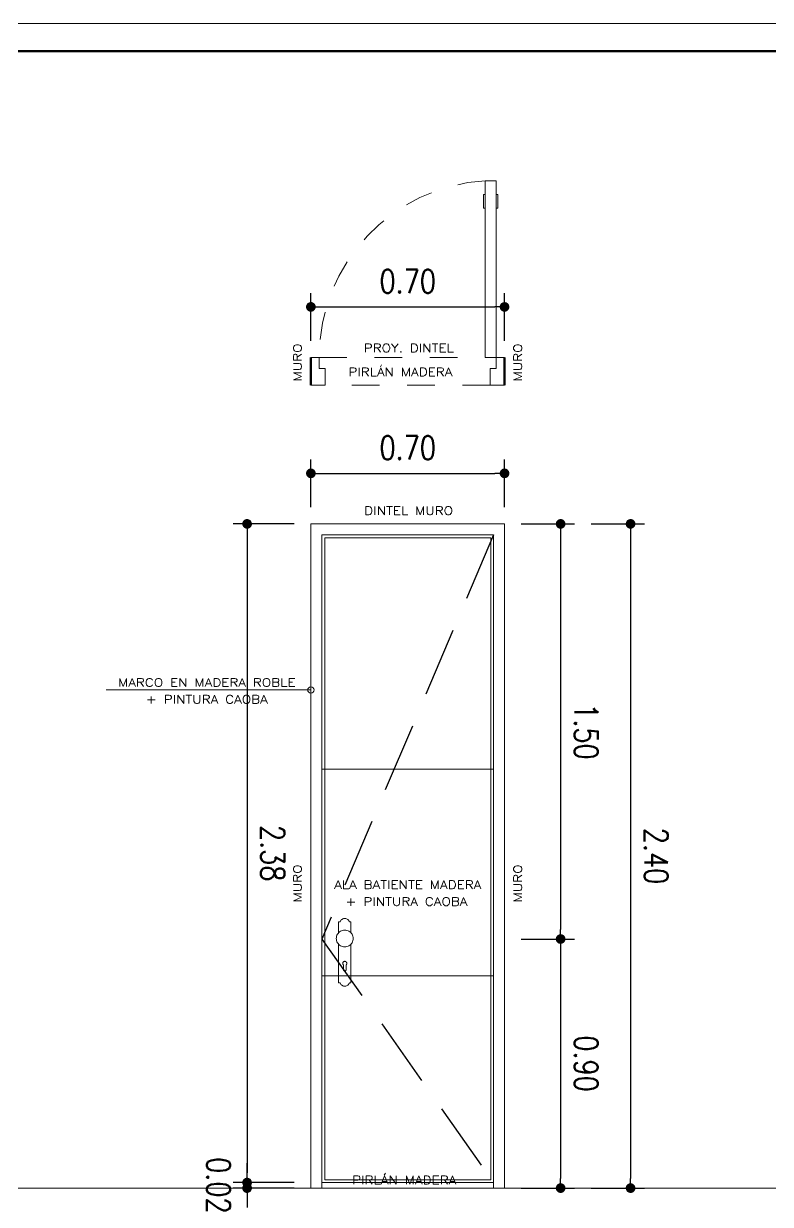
# Model space of a CAD drawing. Header units: metres. Extents: x 2750 to 2938, y 1259 to 1403.
# Drawn here: x 2898.449 to 2901.148, y 1371.283 to 1375.55 of the extents above; entities that cross this region are included whole.
import ezdxf
from ezdxf.enums import TextEntityAlignment as Align

# ---------------------------------------------------------------- set-up
doc = ezdxf.new("R2010")
doc.units = ezdxf.units.M
doc.linetypes.add('DASHED2', pattern=[9.525, 6.35, -3.175])
doc.linetypes.add('HIDDEN', pattern=[0.375, 0.25, -0.125])
for name, color, linetype, lineweight in [('03-BLK.VENTANAS', 8, 'Continuous', 0), ('05-TEXTO10', 7, 'Continuous', 5), ('ARQ - Muros Planta', 7, 'Continuous', 50), ('ARQ - Proy Puert', 8, 'DASHED2', 0), ('ARQ - Puertas', 2, 'Continuous', 0), ('COTAS', 1, 'Continuous', 0), ('COTAS 75', 2, 'Continuous', 0), ('TITULOS', 131, 'Continuous', 90)]:
    doc.layers.add(name, color=color, linetype=linetype, lineweight=lineweight)
doc.layers.add('ARQ - Fondo Secc', color=252, linetype='Continuous', lineweight=9, true_color=0x94948f)
doc.layers.add('PROY', color=8, linetype='HIDDEN')
doc.styles.add('05-TEXTOCOTAS', font='romans.shx', dxfattribs={"width": 0.8, "height": 0.085})
doc.styles.add('STD', font='SIMPLEX', dxfattribs={"width": 1.2})
doc.dimstyles.new('COTAB12-50', dxfattribs={"dimtxt": 0.085, "dimasz": 0.035, "dimexe": 0.05, "dimexo": 0.06, "dimgap": 0.05, "dimtad": 1, "dimzin": 0, "dimdsep": 46, "dimtxsty": '05-TEXTOCOTAS', "dimblk": 'DOT', "dimcen": 0, "dimclrt": 256, "dimaunit": 1, "dimadec": 0, "dimazin": 0, "dimtfac": 1, "dimtofl": 0, "dimtmove": 2, "dimatfit": 3, "dimldrblk": 'DOT', "dimfxl": 1, "dimtolj": 1, "dimtzin": 0, "dimarcsym": 0})

# ---------------------------------------------------------------- blocks, each defined once
blk = doc.blocks.new('_Dot')
at = {"color": 0, "linetype": 'ByBlock', "lineweight": -2}
blk.add_line((-0.5, 0), (-1, 0), dxfattribs=at)
at = {"color": 0, "linetype": 'ByBlock', "const_width": 0.5}
blk.add_lwpolyline([(-0.25, 0, 1), (0.25, 0, 1)], format="xyb", close=True, dxfattribs=at)
blk = doc.blocks.new('*D117')
at = {"layer": 'COTAS', "color": 0, "linetype": 'Continuous', "lineweight": -2, "transparency": 16777216}
for p, q in [((2899.4871, 1373.8019), (2899.4871, 1373.9745)), ((2900.1871, 1373.8019), (2900.1871, 1373.9745)), ((2899.5221, 1373.9245), (2900.1521, 1373.9245))]:
    blk.add_line(p, q, dxfattribs=at)
at = {"layer": 'DEFPOINTS', "color": 0, "linetype": 'Continuous', "transparency": 16777216}
for p in [(2900.1871, 1373.9245), (2899.4871, 1373.7419), (2900.1871, 1373.7419)]:
    blk.add_point(p, dxfattribs=at)
at = {"layer": 'COTAS', "color": 0, "linetype": 'Continuous', "lineweight": -2, "transparency": 16777216, "xscale": 0.035, "yscale": 0.035, "zscale": 0.035, "rotation": 180}
blk.add_blockref('_Dot', (2899.4871, 1373.9245), dxfattribs=at)
at = {"layer": 'COTAS', "color": 0, "linetype": 'Continuous', "lineweight": -2, "transparency": 16777216, "xscale": 0.035, "yscale": 0.035, "zscale": 0.035}
blk.add_blockref('_Dot', (2900.1871, 1373.9245), dxfattribs=at)
at = {"layer": 'COTAS', "linetype": 'Continuous', "transparency": 16777216, "insert": (2899.8371, 1374.017), "char_height": 0.085, "attachment_point": 5, "style": '05-TEXTOCOTAS'}
blk.add_mtext('\\A1;0.70', dxfattribs=at)
blk = doc.blocks.new('*D118')
at = {"layer": 'COTAS', "color": 0, "linetype": 'Continuous', "lineweight": -2, "transparency": 16777216}
for p, q in [((2900.2471, 1372.2419), (2900.4399, 1372.2419)), ((2900.3899, 1372.2069), (2900.3899, 1371.3769)), ((2900.2471, 1371.3419), (2900.4399, 1371.3419))]:
    blk.add_line(p, q, dxfattribs=at)
at = {"layer": 'DEFPOINTS', "color": 0, "linetype": 'Continuous', "transparency": 16777216}
for p in [(2900.1871, 1372.2419), (2900.1871, 1371.3419), (2900.3899, 1371.3419)]:
    blk.add_point(p, dxfattribs=at)
at = {"layer": 'COTAS', "color": 0, "linetype": 'Continuous', "lineweight": -2, "transparency": 16777216, "xscale": 0.035, "yscale": 0.035, "zscale": 0.035}
for p, rotation in [((2900.3899, 1372.2419), 90), ((2900.3899, 1371.3419), 270)]:
    blk.add_blockref('_Dot', p, dxfattribs=dict(at, rotation=rotation))
at = {"layer": 'COTAS', "linetype": 'Continuous', "transparency": 16777216, "insert": (2900.4824, 1371.7919), "char_height": 0.085, "attachment_point": 5, "rotation": 270, "style": '05-TEXTOCOTAS'}
blk.add_mtext('\\A1;0.90', dxfattribs=at)
blk = doc.blocks.new('*D119')
at = {"layer": 'COTAS', "color": 0, "linetype": 'Continuous', "lineweight": -2, "transparency": 16777216}
for p, q in [((2900.2471, 1373.7419), (2900.4399, 1373.7419)), ((2900.3899, 1373.7069), (2900.3899, 1372.2769)), ((2900.2471, 1372.2419), (2900.4399, 1372.2419))]:
    blk.add_line(p, q, dxfattribs=at)
at = {"layer": 'DEFPOINTS', "color": 0, "linetype": 'Continuous', "transparency": 16777216}
for p in [(2900.1871, 1373.7419), (2900.1871, 1372.2419), (2900.3899, 1372.2419)]:
    blk.add_point(p, dxfattribs=at)
at = {"layer": 'COTAS', "color": 0, "linetype": 'Continuous', "lineweight": -2, "transparency": 16777216, "xscale": 0.035, "yscale": 0.035, "zscale": 0.035}
for p, rotation in [((2900.3899, 1373.7419), 90), ((2900.3899, 1372.2419), 270)]:
    blk.add_blockref('_Dot', p, dxfattribs=dict(at, rotation=rotation))
at = {"layer": 'COTAS', "linetype": 'Continuous', "transparency": 16777216, "insert": (2900.4824, 1372.9919), "char_height": 0.085, "attachment_point": 5, "rotation": 270, "style": '05-TEXTOCOTAS'}
blk.add_mtext('\\A1;1.50', dxfattribs=at)
blk = doc.blocks.new('*D120')
at = {"layer": 'COTAS', "color": 0, "linetype": 'Continuous', "lineweight": -2, "transparency": 16777216}
for p, q in [((2900.4999, 1373.7419), (2900.6927, 1373.7419)), ((2900.6427, 1373.7069), (2900.6427, 1371.3769)), ((2900.4999, 1371.3419), (2900.6927, 1371.3419))]:
    blk.add_line(p, q, dxfattribs=at)
at = {"layer": 'DEFPOINTS', "color": 0, "linetype": 'Continuous', "transparency": 16777216}
for p in [(2900.4399, 1373.7419), (2900.4399, 1371.3419), (2900.6427, 1371.3419)]:
    blk.add_point(p, dxfattribs=at)
at = {"layer": 'COTAS', "color": 0, "linetype": 'Continuous', "lineweight": -2, "transparency": 16777216, "xscale": 0.035, "yscale": 0.035, "zscale": 0.035}
for p, rotation in [((2900.6427, 1373.7419), 90), ((2900.6427, 1371.3419), 270)]:
    blk.add_blockref('_Dot', p, dxfattribs=dict(at, rotation=rotation))
at = {"layer": 'COTAS', "linetype": 'Continuous', "transparency": 16777216, "insert": (2900.7352, 1372.5419), "char_height": 0.085, "attachment_point": 5, "rotation": 270, "style": '05-TEXTOCOTAS'}
blk.add_mtext('\\A1;2.40', dxfattribs=at)
blk = doc.blocks.new('*D121')
at = {"layer": 'COTAS', "color": 0, "linetype": 'Continuous', "lineweight": -2, "transparency": 16777216}
for p, q in [((2899.4271, 1373.7419), (2899.2066, 1373.7419)), ((2899.2566, 1373.7069), (2899.2566, 1371.3969)), ((2899.4271, 1371.3619), (2899.2066, 1371.3619))]:
    blk.add_line(p, q, dxfattribs=at)
at = {"layer": 'DEFPOINTS', "color": 0, "linetype": 'Continuous', "transparency": 16777216}
for p in [(2899.4871, 1373.7419), (2899.2566, 1371.3619), (2899.4871, 1371.3619)]:
    blk.add_point(p, dxfattribs=at)
at = {"layer": 'COTAS', "color": 0, "linetype": 'Continuous', "lineweight": -2, "transparency": 16777216, "xscale": 0.035, "yscale": 0.035, "zscale": 0.035}
for p, rotation in [((2899.2566, 1373.7419), 90), ((2899.2566, 1371.3619), 270)]:
    blk.add_blockref('_Dot', p, dxfattribs=dict(at, rotation=rotation))
at = {"layer": 'COTAS', "linetype": 'Continuous', "transparency": 16777216, "insert": (2899.3491, 1372.5519), "char_height": 0.085, "attachment_point": 5, "rotation": 270, "style": '05-TEXTOCOTAS'}
blk.add_mtext('\\A1;2.38', dxfattribs=at)
blk = doc.blocks.new('*D122')
at = {"layer": 'COTAS', "color": 0, "linetype": 'Continuous', "lineweight": -2, "transparency": 16777216}
for p, q in [((2899.4871, 1374.4032), (2899.4871, 1374.5759)), ((2900.1871, 1374.4032), (2900.1871, 1374.5759)), ((2899.5221, 1374.5259), (2900.1521, 1374.5259))]:
    blk.add_line(p, q, dxfattribs=at)
at = {"layer": 'DEFPOINTS', "color": 0, "linetype": 'Continuous', "transparency": 16777216}
for p in [(2900.1871, 1374.5259), (2899.4871, 1374.3432), (2900.1871, 1374.3432)]:
    blk.add_point(p, dxfattribs=at)
at = {"layer": 'COTAS', "color": 0, "linetype": 'Continuous', "lineweight": -2, "transparency": 16777216, "xscale": 0.035, "yscale": 0.035, "zscale": 0.035, "rotation": 180}
blk.add_blockref('_Dot', (2899.4871, 1374.5259), dxfattribs=at)
at = {"layer": 'COTAS', "color": 0, "linetype": 'Continuous', "lineweight": -2, "transparency": 16777216, "xscale": 0.035, "yscale": 0.035, "zscale": 0.035}
blk.add_blockref('_Dot', (2900.1871, 1374.5259), dxfattribs=at)
at = {"layer": 'COTAS', "linetype": 'Continuous', "transparency": 16777216, "insert": (2899.8371, 1374.6184), "char_height": 0.085, "attachment_point": 5, "style": '05-TEXTOCOTAS'}
blk.add_mtext('\\A1;0.70', dxfattribs=at)
blk = doc.blocks.new('*D123')
at = {"layer": 'COTAS', "color": 0, "linetype": 'Continuous', "lineweight": -2, "transparency": 16777216}
for p, q in [((2899.2566, 1371.3969), (2899.2566, 1371.4319)), ((2899.4271, 1371.3619), (2899.2066, 1371.3619)), ((2899.4271, 1371.3419), (2899.2066, 1371.3419)), ((2899.2566, 1371.3069), (2899.2566, 1371.2719))]:
    blk.add_line(p, q, dxfattribs=at)
at = {"layer": 'DEFPOINTS', "color": 0, "linetype": 'Continuous', "transparency": 16777216}
for p in [(2899.2566, 1371.3419), (2899.4871, 1371.3619), (2899.4871, 1371.3419)]:
    blk.add_point(p, dxfattribs=at)
at = {"layer": 'COTAS', "color": 0, "linetype": 'Continuous', "lineweight": -2, "transparency": 16777216, "xscale": 0.035, "yscale": 0.035, "zscale": 0.035}
for p, rotation in [((2899.2566, 1371.3619), 270), ((2899.2566, 1371.3419), 90)]:
    blk.add_blockref('_Dot', p, dxfattribs=dict(at, rotation=rotation))
at = {"layer": 'COTAS', "linetype": 'Continuous', "transparency": 16777216, "insert": (2899.1531, 1371.3519), "char_height": 0.085, "attachment_point": 5, "rotation": 270, "style": '05-TEXTOCOTAS'}
blk.add_mtext('\\A1;0.02', dxfattribs=at)

msp = doc.modelspace()

# ---------------------------------------------------------------- linework, layer by layer
at = {"layer": '03-BLK.VENTANAS', "color": 2, "transparency": 33554687}
for p, q in [((2899.4871, 1373.7419), (2899.4871, 1371.3419)), ((2899.5271, 1373.7019), (2899.5271, 1371.3419)), ((2899.5371, 1373.6919), (2899.5371, 1371.3719))]:
    msp.add_line(p, q, dxfattribs=at)
at = {"layer": '03-BLK.VENTANAS', "transparency": 33554687}
msp.add_line((2890.9591, 1371.3419), (2925.1361, 1371.3419), dxfattribs=at)
at = {"layer": '03-BLK.VENTANAS', "color": 2, "transparency": 33554687}
for points in [[(2899.4871, 1373.7419), (2900.1871, 1373.7419)], [(2900.1871, 1373.7419), (2900.1871, 1371.3419)], [(2900.1471, 1373.7019), (2899.5271, 1373.7019)], [(2900.1371, 1373.6919), (2899.5371, 1373.6919)], [(2900.1371, 1373.6919), (2900.1371, 1371.3719)], [(2900.1471, 1373.7019), (2900.1471, 1371.3419)], [(2900.1371, 1371.3719), (2899.5371, 1371.3719)], [(2900.1471, 1371.3619), (2899.5271, 1371.3619)]]:
    msp.add_lwpolyline(points, dxfattribs=at)
at = {"layer": '03-BLK.VENTANAS', "transparency": 33554687}
for points in [[(2898.7472, 1373.1419), (2899.4871, 1373.1419)], [(2900.1471, 1372.8552), (2899.5271, 1372.8552)], [(2900.1471, 1372.1085), (2899.5271, 1372.1085)]]:
    msp.add_lwpolyline(points, dxfattribs=at)
at = {"layer": 'ARQ - Fondo Secc', "color": 2, "transparency": 33554687}
for p, q in [((2899.5871, 1372.3039), (2899.5871, 1372.2644)), ((2899.5928, 1372.3039), (2899.5871, 1372.3039)), ((2899.5936, 1372.306), (2899.5928, 1372.3039)), ((2899.5946, 1372.308), (2899.5936, 1372.306)), ((2899.5959, 1372.3098), (2899.5946, 1372.308)), ((2899.5974, 1372.3115), (2899.5959, 1372.3098)), ((2899.5991, 1372.3129), (2899.5974, 1372.3115)), ((2899.601, 1372.3141), (2899.5991, 1372.3129)), ((2899.603, 1372.3151), (2899.601, 1372.3141)), ((2899.6051, 1372.3158), (2899.603, 1372.3151)), ((2899.6073, 1372.3163), (2899.6051, 1372.3158)), ((2899.6096, 1372.3164), (2899.6073, 1372.3163)), ((2899.6118, 1372.3163), (2899.6096, 1372.3164)), ((2899.614, 1372.3158), (2899.6118, 1372.3163)), ((2899.6162, 1372.3151), (2899.614, 1372.3158)), ((2899.6182, 1372.3141), (2899.6162, 1372.3151)), ((2899.6201, 1372.3129), (2899.6182, 1372.3141)), ((2899.6218, 1372.3115), (2899.6201, 1372.3129)), ((2899.6233, 1372.3098), (2899.6218, 1372.3115)), ((2899.6246, 1372.308), (2899.6233, 1372.3098)), ((2899.6256, 1372.306), (2899.6246, 1372.308)), ((2899.6264, 1372.3039), (2899.6256, 1372.306)), ((2899.6321, 1372.3039), (2899.6264, 1372.3039)), ((2899.6321, 1372.2644), (2899.6321, 1372.3039)), ((2899.6321, 1372.2644), (2899.6321, 1372.3039)), ((2899.5832, 1372.2591), (2899.5814, 1372.2555)), ((2899.5854, 1372.2624), (2899.5832, 1372.2591)), ((2899.588, 1372.2654), (2899.5854, 1372.2624)), ((2899.591, 1372.2681), (2899.588, 1372.2654)), ((2899.5943, 1372.2703), (2899.591, 1372.2681)), ((2899.5979, 1372.272), (2899.5943, 1372.2703)), ((2899.6017, 1372.2733), (2899.5979, 1372.272)), ((2899.6056, 1372.2741), (2899.6017, 1372.2733)), ((2899.6096, 1372.2744), (2899.6056, 1372.2741)), ((2899.6136, 1372.2741), (2899.6096, 1372.2744)), ((2899.6175, 1372.2733), (2899.6136, 1372.2741)), ((2899.6213, 1372.272), (2899.6175, 1372.2733)), ((2899.6248, 1372.2703), (2899.6213, 1372.272)), ((2899.6281, 1372.2681), (2899.6248, 1372.2703)), ((2899.6311, 1372.2654), (2899.6281, 1372.2681)), ((2899.6338, 1372.2624), (2899.6311, 1372.2654)), ((2899.636, 1372.2591), (2899.6338, 1372.2624)), ((2899.6378, 1372.2555), (2899.636, 1372.2591)), ((2899.5793, 1372.2478), (2899.5791, 1372.2439)), ((2899.5791, 1372.2439), (2899.5793, 1372.2399)), ((2899.5801, 1372.2518), (2899.5793, 1372.2478)), ((2899.5793, 1372.2399), (2899.5801, 1372.236)), ((2899.5814, 1372.2555), (2899.5801, 1372.2518)), ((2899.5801, 1372.236), (2899.5814, 1372.2322)), ((2899.5814, 1372.2322), (2899.5832, 1372.2286)), ((2899.5832, 1372.2286), (2899.5854, 1372.2253)), ((2899.5854, 1372.2253), (2899.588, 1372.2223)), ((2899.5871, 1372.2234), (2899.5871, 1372.0839)), ((2899.588, 1372.2223), (2899.591, 1372.2197)), ((2899.591, 1372.2197), (2899.5943, 1372.2175)), ((2899.5943, 1372.2175), (2899.5979, 1372.2157)), ((2899.6213, 1372.2157), (2899.6248, 1372.2175)), ((2899.6248, 1372.2175), (2899.6281, 1372.2197)), ((2899.6281, 1372.2197), (2899.6311, 1372.2223)), ((2899.6311, 1372.2223), (2899.6338, 1372.2253)), ((2899.6321, 1372.0839), (2899.6321, 1372.2234)), ((2899.6321, 1372.0839), (2899.6321, 1372.2234)), ((2899.6338, 1372.2253), (2899.636, 1372.2286)), ((2899.636, 1372.2286), (2899.6378, 1372.2322)), ((2899.639, 1372.2518), (2899.6378, 1372.2555)), ((2899.6378, 1372.2322), (2899.639, 1372.236)), ((2899.6398, 1372.2478), (2899.639, 1372.2518)), ((2899.639, 1372.236), (2899.6398, 1372.2399)), ((2899.6401, 1372.2439), (2899.6398, 1372.2478)), ((2899.6398, 1372.2399), (2899.6401, 1372.2439)), ((2899.5979, 1372.2157), (2899.6017, 1372.2144)), ((2899.6017, 1372.2144), (2899.6056, 1372.2136)), ((2899.6056, 1372.2136), (2899.6096, 1372.2134)), ((2899.6096, 1372.2134), (2899.6136, 1372.2136)), ((2899.6136, 1372.2136), (2899.6175, 1372.2144)), ((2899.6175, 1372.2144), (2899.6213, 1372.2157)), ((2899.6023, 1372.1553), (2899.6021, 1372.1544)), ((2899.6021, 1372.1544), (2899.6021, 1372.1534)), ((2899.6021, 1372.1534), (2899.6022, 1372.1524)), ((2899.6022, 1372.1524), (2899.6025, 1372.1515)), ((2899.6025, 1372.1563), (2899.6023, 1372.1553)), ((2899.6029, 1372.1572), (2899.6025, 1372.1563)), ((2899.6025, 1372.1515), (2899.6028, 1372.1506)), ((2899.6028, 1372.1506), (2899.6033, 1372.1497)), ((2899.6034, 1372.158), (2899.6029, 1372.1572)), ((2899.6033, 1372.1497), (2899.6039, 1372.149)), ((2899.604, 1372.1588), (2899.6034, 1372.158)), ((2899.6039, 1372.149), (2899.6046, 1372.1483)), ((2899.6047, 1372.1595), (2899.604, 1372.1588)), ((2899.6046, 1372.1314), (2899.6046, 1372.1483)), ((2899.6046, 1372.1307), (2899.6046, 1372.1314)), ((2899.6054, 1372.16), (2899.6047, 1372.1595)), ((2899.6063, 1372.1605), (2899.6054, 1372.16)), ((2899.6072, 1372.1609), (2899.6063, 1372.1605)), ((2899.6081, 1372.1612), (2899.6072, 1372.1609)), ((2899.6091, 1372.1613), (2899.6081, 1372.1612)), ((2899.6101, 1372.1613), (2899.6091, 1372.1613)), ((2899.611, 1372.1612), (2899.6101, 1372.1613)), ((2899.612, 1372.1609), (2899.611, 1372.1612)), ((2899.6129, 1372.1605), (2899.612, 1372.1609)), ((2899.6137, 1372.16), (2899.6129, 1372.1605)), ((2899.6145, 1372.1595), (2899.6137, 1372.16)), ((2899.6152, 1372.1588), (2899.6145, 1372.1595)), ((2899.6146, 1372.1314), (2899.6145, 1372.1307)), ((2899.6146, 1372.1483), (2899.6153, 1372.149)), ((2899.6146, 1372.1483), (2899.6146, 1372.1314)), ((2899.6158, 1372.158), (2899.6152, 1372.1588)), ((2899.6153, 1372.149), (2899.6158, 1372.1497)), ((2899.6163, 1372.1572), (2899.6158, 1372.158)), ((2899.6158, 1372.1497), (2899.6163, 1372.1506)), ((2899.6166, 1372.1563), (2899.6163, 1372.1572)), ((2899.6163, 1372.1506), (2899.6167, 1372.1515)), ((2899.6169, 1372.1553), (2899.6166, 1372.1563)), ((2899.6167, 1372.1515), (2899.6169, 1372.1524)), ((2899.617, 1372.1544), (2899.6169, 1372.1553)), ((2899.6169, 1372.1524), (2899.617, 1372.1534)), ((2899.617, 1372.1534), (2899.617, 1372.1544)), ((2899.6048, 1372.1301), (2899.6046, 1372.1307)), ((2899.605, 1372.1295), (2899.6048, 1372.1301)), ((2899.6053, 1372.1289), (2899.605, 1372.1295)), ((2899.6056, 1372.1283), (2899.6053, 1372.1289)), ((2899.606, 1372.1278), (2899.6056, 1372.1283)), ((2899.6065, 1372.1274), (2899.606, 1372.1278)), ((2899.6071, 1372.127), (2899.6065, 1372.1274)), ((2899.6077, 1372.1267), (2899.6071, 1372.127)), ((2899.6083, 1372.1265), (2899.6077, 1372.1267)), ((2899.6089, 1372.1264), (2899.6083, 1372.1265)), ((2899.6096, 1372.1264), (2899.6089, 1372.1264)), ((2899.6102, 1372.1264), (2899.6096, 1372.1264)), ((2899.6109, 1372.1265), (2899.6102, 1372.1264)), ((2899.6115, 1372.1267), (2899.6109, 1372.1265)), ((2899.6121, 1372.127), (2899.6115, 1372.1267)), ((2899.6126, 1372.1274), (2899.6121, 1372.127)), ((2899.6131, 1372.1278), (2899.6126, 1372.1274)), ((2899.6135, 1372.1283), (2899.6131, 1372.1278)), ((2899.6139, 1372.1289), (2899.6135, 1372.1283)), ((2899.6142, 1372.1295), (2899.6139, 1372.1289)), ((2899.6144, 1372.1301), (2899.6142, 1372.1295)), ((2899.6145, 1372.1307), (2899.6144, 1372.1301)), ((2899.5871, 1372.0839), (2899.5928, 1372.0839)), ((2899.5928, 1372.0839), (2899.5936, 1372.0818)), ((2899.5936, 1372.0818), (2899.5946, 1372.0798)), ((2899.5946, 1372.0798), (2899.5959, 1372.0779)), ((2899.5959, 1372.0779), (2899.5974, 1372.0763)), ((2899.5974, 1372.0763), (2899.5991, 1372.0748)), ((2899.5991, 1372.0748), (2899.601, 1372.0736)), ((2899.601, 1372.0736), (2899.603, 1372.0726)), ((2899.603, 1372.0726), (2899.6051, 1372.0719)), ((2899.6051, 1372.0719), (2899.6073, 1372.0715)), ((2899.6073, 1372.0715), (2899.6096, 1372.0713)), ((2899.6096, 1372.0713), (2899.6118, 1372.0715)), ((2899.6118, 1372.0715), (2899.614, 1372.0719)), ((2899.614, 1372.0719), (2899.6162, 1372.0726)), ((2899.6162, 1372.0726), (2899.6182, 1372.0736)), ((2899.6182, 1372.0736), (2899.6201, 1372.0748)), ((2899.6201, 1372.0748), (2899.6218, 1372.0763)), ((2899.6218, 1372.0763), (2899.6233, 1372.0779)), ((2899.6233, 1372.0779), (2899.6246, 1372.0798)), ((2899.6246, 1372.0798), (2899.6256, 1372.0818)), ((2899.6256, 1372.0818), (2899.6264, 1372.0839)), ((2899.6264, 1372.0839), (2899.6321, 1372.0839))]:
    msp.add_line(p, q, dxfattribs=at)
at = {"layer": 'ARQ - Muros Planta', "transparency": 33554687}
for points in [[(2899.4871, 1374.3432), (2899.4871, 1374.2432)], [(2900.1871, 1374.3432), (2900.1871, 1374.2432)]]:
    msp.add_lwpolyline(points, dxfattribs=at)
at = {"layer": 'ARQ - Proy Puert', "ltscale": 0.01, "transparency": 33554687}
for p, q in [((2899.5171, 1374.3432), (2900.1571, 1374.3432)), ((2900.1355, 1374.2432), (2899.5387, 1374.2432))]:
    msp.add_line(p, q, dxfattribs=at)
msp.add_arc((2900.1571, 1374.3432), 0.64, 93.5833, 180, dxfattribs=at)
at = {"layer": 'ARQ - Puertas', "transparency": 33554687}
msp.add_lwpolyline([(2900.1571, 1374.982), (2900.1171, 1374.982), (2900.1171, 1374.3432), (2900.1571, 1374.3432)], close=True, dxfattribs=at)
for points in [[(2900.1171, 1374.932), (2900.1109, 1374.932), (2900.1109, 1374.8826), (2900.1171, 1374.8826)], [(2900.1571, 1374.8826), (2900.1633, 1374.8826), (2900.1633, 1374.932), (2900.1571, 1374.932)], [(2899.5387, 1374.3032), (2899.5387, 1374.2432), (2899.4871, 1374.2432), (2899.4871, 1374.3432), (2899.5171, 1374.3432), (2899.5171, 1374.3032), (2899.5387, 1374.3032)], [(2900.1355, 1374.3032), (2900.1355, 1374.2432), (2900.1871, 1374.2432), (2900.1871, 1374.3432), (2900.1571, 1374.3432), (2900.1571, 1374.3032), (2900.1355, 1374.3032)]]:
    msp.add_lwpolyline(points, dxfattribs=at)
at = {"layer": 'COTAS', "linetype": 'Continuous', "transparency": 33554687}
msp.add_circle((2899.4871, 1373.1419), 0.0113, dxfattribs=at)
at = {"layer": 'COTAS 75', "transparency": 33554687}
msp.add_lwpolyline([(2890.8591, 1375.5495), (2925.2361, 1375.5495), (2925.2361, 1363.3103), (2890.8591, 1363.3103)], close=True, dxfattribs=at)
at = {"layer": 'PROY', "transparency": 33554687}
msp.add_lwpolyline([(2900.1471, 1373.7019), (2899.5271, 1372.2419), (2900.1471, 1371.3619)], dxfattribs=at)
at = {"layer": 'TITULOS', "transparency": 33554687}
msp.add_lwpolyline([(2890.9591, 1375.4495), (2925.1361, 1375.4495), (2925.1361, 1363.4103), (2890.9591, 1363.4103)], close=True, dxfattribs=at)

# ---------------------------------------------------------------- texts
at = {"layer": '05-TEXTO10', "transparency": 33554687, "style": 'STD', "width": 1.2}
for s, p in [('PROY. DINTEL', (2899.8409, 1374.3624)), ('DINTEL MURO', (2899.8406, 1373.7747)), ('MARCO EN MADERA ROBLE', (2899.1108, 1373.1538)), ('+ PINTURA CAOBA', (2899.1108, 1373.0931)), ('ALA BATIENTE MADERA', (2899.8374, 1372.4231)), ('+ PINTURA CAOBA', (2899.8326, 1372.3624))]:
    msp.add_text(s, height=0.03, dxfattribs=at).set_placement(p, align=Align.CENTER)
for p in [(2899.4537, 1374.3252), (2900.2501, 1374.3252), (2899.4537, 1372.4429), (2900.2501, 1372.4429)]:
    msp.add_text('MURO', height=0.03, rotation=90, dxfattribs=at).set_placement(p, align=Align.CENTER)
for p in [(2899.6225, 1374.2761), (2899.6365, 1371.3561)]:
    msp.add_text('PIRLÁN MADERA', height=0.03, dxfattribs=at).set_placement(p)

# ---------------------------------------------------------------- dimensions: what is measured, and where the dimension line sits
at = {"layer": 'COTAS', "linetype": 'Continuous', "transparency": 33554687}
for base, p1, p2, picture, middle in [((2900.1871, 1374.5259), (2899.4871, 1374.3432), (2900.1871, 1374.3432), '*D122', (2899.8371, 1374.6184)), ((2900.1871, 1373.9245), (2899.4871, 1373.7419), (2900.1871, 1373.7419), '*D117', (2899.8371, 1374.017))]:
    dim = msp.add_linear_dim(base=base, p1=p1, p2=p2, dimstyle='COTAB12-50', dxfattribs=at)
    dim.commit()
    dim.dimension.update_dxf_attribs({"geometry": picture, "text_midpoint": middle})
for base, p1, p2, picture, middle in [((2899.2566, 1371.3619), (2899.4871, 1373.7419), (2899.4871, 1371.3619), '*D121', (2899.3491, 1372.5519)), ((2900.3899, 1372.2419), (2900.1871, 1373.7419), (2900.1871, 1372.2419), '*D119', (2900.4824, 1372.9919)), ((2900.6427, 1371.3419), (2900.4399, 1373.7419), (2900.4399, 1371.3419), '*D120', (2900.7352, 1372.5419)), ((2900.3899, 1371.3419), (2900.1871, 1372.2419), (2900.1871, 1371.3419), '*D118', (2900.4824, 1371.7919))]:
    dim = msp.add_linear_dim(base=base, p1=p1, p2=p2, angle=90, dimstyle='COTAB12-50', dxfattribs=at)
    dim.commit()
    dim.dimension.update_dxf_attribs({"geometry": picture, "text_midpoint": middle})
dim = msp.add_linear_dim(base=(2899.2566, 1371.3419), p1=(2899.4871, 1371.3619), p2=(2899.4871, 1371.3419), angle=90, dimstyle='COTAB12-50', dxfattribs=at)
dim.commit()
dim.dimension.update_dxf_attribs({"geometry": '*D123', "text_midpoint": (2899.1531, 1371.3519), "dimtype": 160})

doc.saveas('drawing.dxf')
